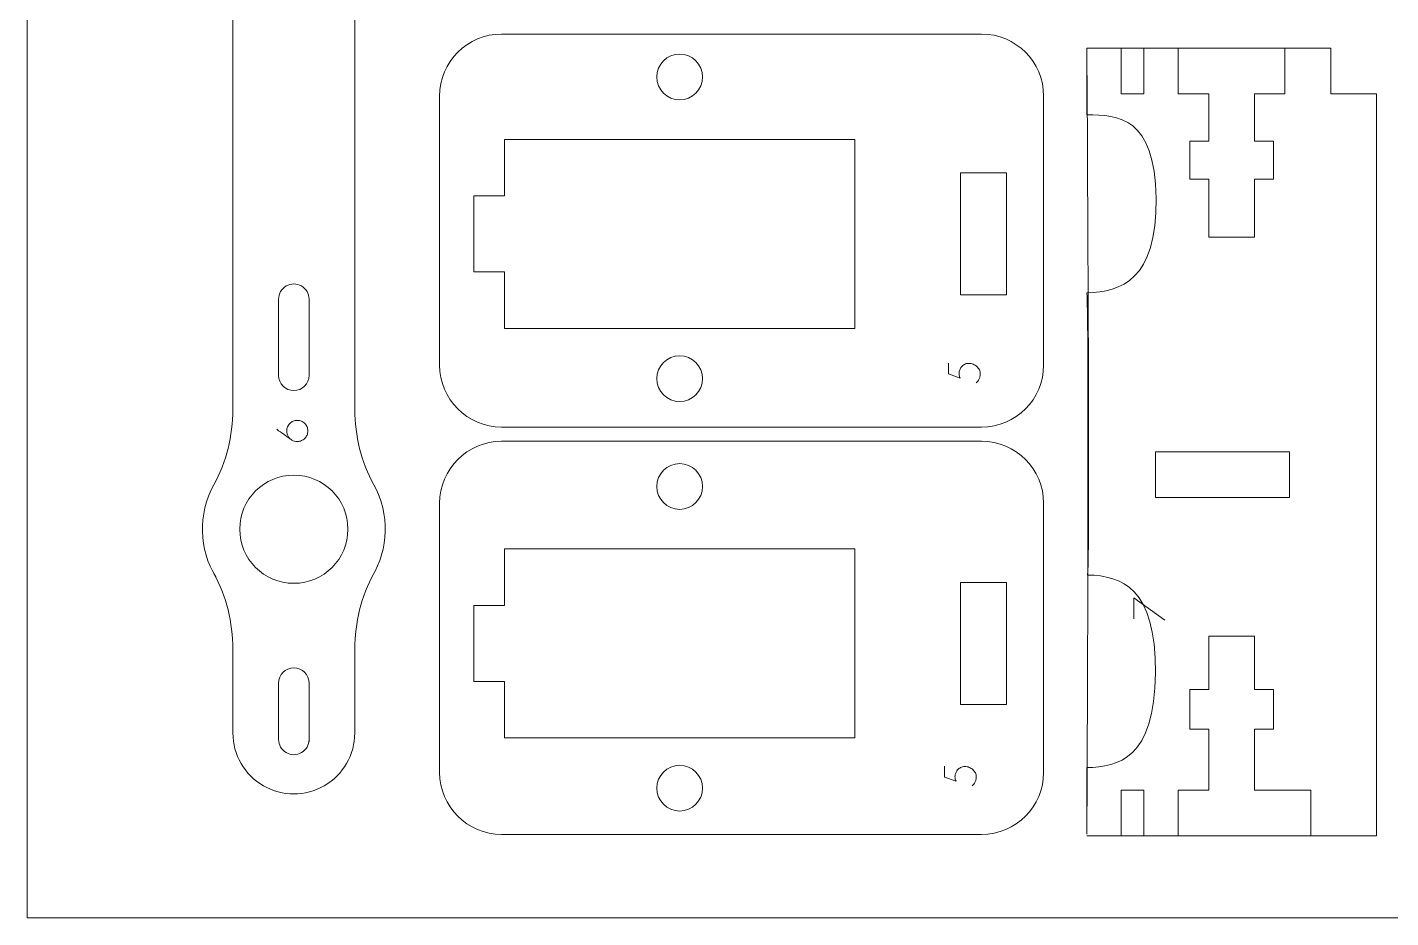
# Model space of a CAD drawing. Header units: centimetres. Extents: x -24 to 24.1, y -20.7 to 0.5.
# Drawn here: x -23.96 to -15.02, y -20.71 to -14.87 of the extents above; entities that cross this region are included whole.
import ezdxf

# ---------------------------------------------------------------- set-up
doc = ezdxf.new("R2010")
doc.units = ezdxf.units.CM
doc.header["$MEASUREMENT"] = 0
doc.layers.add('Layer 1', color=7, linetype='Continuous')

msp = doc.modelspace()

# ---------------------------------------------------------------- linework, layer by layer
at = {"layer": 'Layer 1', "color": 250, "lineweight": 9}
msp.add_lwpolyline([(-23.96322, -20.71493), (6.03678, -20.71493), (6.03678, -0.71493), (-23.96322, -0.71493), (-23.96322, -20.71493)], close=True, dxfattribs=at)
for points, knots in [([(-22.73915, -18.45532), (-22.73915, -18.45532), (-22.72627, -18.47762), (-22.72627, -18.47762), (-22.72627, -18.47762), (-22.83614, -18.29766), (-22.84595, -18.06739), (-22.73915, -17.87437), (-22.73915, -17.87437), (-22.65716, -17.72619), (-22.61415, -17.5496), (-22.61415, -17.38025), (-22.61415, -17.38025), (-22.61415, -17.38025), (-22.61415, -14.64493), (-22.61415, -14.64493), (-22.61415, -14.64493), (-22.61415, -14.50202), (-22.53791, -14.36997), (-22.41415, -14.29851), (-22.41415, -14.29851), (-22.29039, -14.22706), (-22.13791, -14.22706), (-22.01415, -14.29851), (-22.01415, -14.29851), (-21.89039, -14.36997), (-21.81415, -14.50202), (-21.81415, -14.64493), (-21.81415, -14.64493), (-21.81415, -14.64493), (-21.81415, -17.38025), (-21.81415, -17.38025), (-21.81415, -17.38025), (-21.81415, -17.5496), (-21.77114, -17.72619), (-21.68915, -17.87437), (-21.68915, -17.87437), (-21.58285, -18.06651), (-21.59207, -18.29553), (-21.70051, -18.47512), (-21.70051, -18.47512), (-21.70051, -18.47512), (-21.68915, -18.45532), (-21.68915, -18.45532), (-21.68915, -18.45532), (-21.77114, -18.6035), (-21.81415, -18.78009), (-21.81415, -18.94944), (-21.81415, -18.94944), (-21.81415, -18.94944), (-21.81415, -19.50218), (-21.81415, -19.50218), (-21.81415, -19.50218), (-21.81415, -19.64509), (-21.89039, -19.77714), (-22.01415, -19.8486), (-22.01415, -19.8486), (-22.13791, -19.92005), (-22.29039, -19.92005), (-22.41415, -19.8486), (-22.41415, -19.8486), (-22.53791, -19.77714), (-22.61415, -19.64509), (-22.61415, -19.50218), (-22.61415, -19.50218), (-22.61415, -19.50218), (-22.61415, -18.94944), (-22.61415, -18.94944), (-22.61415, -18.94944), (-22.61415, -18.78009), (-22.65716, -18.6035), (-22.73915, -18.45532)], [0, 0, 0, 0, 0.05263158, 0.05263158, 0.05263158, 0.05263158, 0.10526316, 0.10526316, 0.10526316, 0.10526316, 0.15789474, 0.15789474, 0.15789474, 0.15789474, 0.21052632, 0.21052632, 0.21052632, 0.21052632, 0.26315789, 0.26315789, 0.26315789, 0.26315789, 0.31578947, 0.31578947, 0.31578947, 0.31578947, 0.36842105, 0.36842105, 0.36842105, 0.36842105, 0.42105263, 0.42105263, 0.42105263, 0.42105263, 0.47368421, 0.47368421, 0.47368421, 0.47368421, 0.52631579, 0.52631579, 0.52631579, 0.52631579, 0.57894737, 0.57894737, 0.57894737, 0.57894737, 0.63157895, 0.63157895, 0.63157895, 0.63157895, 0.68421053, 0.68421053, 0.68421053, 0.68421053, 0.73684211, 0.73684211, 0.73684211, 0.73684211, 0.78947368, 0.78947368, 0.78947368, 0.78947368, 0.84210526, 0.84210526, 0.84210526, 0.84210526, 0.89473684, 0.89473684, 0.89473684, 0.89473684, 1, 1, 1, 1]), ([(-20.85126, -14.91511), (-20.85126, -14.91511), (-17.70075, -14.91511), (-17.70075, -14.91511), (-17.70075, -14.91511), (-17.47704, -14.91511), (-17.294, -15.09814), (-17.294, -15.32185), (-17.294, -15.32185), (-17.294, -15.32185), (-17.294, -17.0882), (-17.294, -17.0882), (-17.294, -17.0882), (-17.294, -17.31191), (-17.47704, -17.49494), (-17.70075, -17.49494), (-17.70075, -17.49494), (-17.70075, -17.49494), (-20.85126, -17.49494), (-20.85126, -17.49494), (-20.85126, -17.49494), (-21.07497, -17.49494), (-21.258, -17.31191), (-21.258, -17.0882), (-21.258, -17.0882), (-21.258, -17.0882), (-21.258, -15.32185), (-21.258, -15.32185), (-21.258, -15.32185), (-21.258, -15.09814), (-21.07497, -14.91511), (-20.85126, -14.91511)], [0, 0, 0, 0, 0.11111111, 0.11111111, 0.11111111, 0.11111111, 0.22222222, 0.22222222, 0.22222222, 0.22222222, 0.33333333, 0.33333333, 0.33333333, 0.33333333, 0.44444444, 0.44444444, 0.44444444, 0.44444444, 0.55555556, 0.55555556, 0.55555556, 0.55555556, 0.66666667, 0.66666667, 0.66666667, 0.66666667, 0.77777778, 0.77777778, 0.77777778, 0.77777778, 1, 1, 1, 1]), ([(-17.01052, -15.00715), (-17.01052, -15.00715), (-16.98877, -18.2871), (-17.0053, -18.46552), (-17.0053, -18.46552), (-16.78061, -18.47196), (-16.55794, -18.54645), (-16.56091, -19.10838), (-16.56091, -19.10838), (-16.56388, -19.67031), (-16.8045, -19.72646), (-17.01052, -19.72916), (-17.01052, -19.72916), (-17.01052, -19.72916), (-17.01052, -20.16715), (-17.01052, -20.16715), (-17.01052, -20.16715), (-17.01052, -20.16715), (-16.99399, -16.79131), (-17.01052, -16.61289), (-17.01052, -16.61289), (-16.78583, -16.60645), (-16.55037, -16.53237), (-16.55665, -15.99359), (-16.55665, -15.99359), (-16.56293, -15.45481), (-16.8045, -15.44784), (-17.01052, -15.44514), (-17.01052, -15.44514), (-17.01052, -15.44514), (-17.01052, -15.00715), (-17.01052, -15.00715), (-17.01052, -15.00715), (-17.01052, -15.00715), (-15.41053, -15.00715), (-15.41053, -15.00715), (-15.41053, -15.00715), (-15.41053, -15.00715), (-15.41053, -15.30715), (-15.41053, -15.30715), (-15.41053, -15.30715), (-15.41053, -15.30715), (-15.11052, -15.30715), (-15.11052, -15.30715), (-15.11052, -15.30715), (-15.11052, -15.30715), (-15.11052, -20.17715), (-15.11052, -20.17715), (-15.11052, -20.17715), (-15.11052, -20.17715), (-17.01052, -20.17715), (-17.01052, -20.17715)], [0, 0, 0, 0, 0.07142857, 0.07142857, 0.07142857, 0.07142857, 0.14285714, 0.14285714, 0.14285714, 0.14285714, 0.21428571, 0.21428571, 0.21428571, 0.21428571, 0.28571429, 0.28571429, 0.28571429, 0.28571429, 0.35714286, 0.35714286, 0.35714286, 0.35714286, 0.42857143, 0.42857143, 0.42857143, 0.42857143, 0.5, 0.5, 0.5, 0.5, 0.57142857, 0.57142857, 0.57142857, 0.57142857, 0.64285714, 0.64285714, 0.64285714, 0.64285714, 0.71428571, 0.71428571, 0.71428571, 0.71428571, 0.78571429, 0.78571429, 0.78571429, 0.78571429, 0.85714286, 0.85714286, 0.85714286, 0.85714286, 1, 1, 1, 1]), ([(-16.78583, -15.00715), (-16.78583, -15.00715), (-16.63583, -15.00715), (-16.63583, -15.00715), (-16.63583, -15.00715), (-16.63583, -15.00715), (-16.63583, -15.30715), (-16.63583, -15.30715), (-16.63583, -15.30715), (-16.63583, -15.30715), (-16.78583, -15.30715), (-16.78583, -15.30715), (-16.78583, -15.30715), (-16.78583, -15.30715), (-16.78583, -15.00715), (-16.78583, -15.00715)], [0, 0, 0, 0, 0.2, 0.2, 0.2, 0.2, 0.4, 0.4, 0.4, 0.4, 0.6, 0.6, 0.6, 0.6, 1, 1, 1, 1]), ([(-15.71052, -15.00715), (-15.71052, -15.00715), (-15.71052, -15.30715), (-15.71052, -15.30715), (-15.71052, -15.30715), (-15.71052, -15.30715), (-15.91052, -15.30715), (-15.91052, -15.30715), (-15.91052, -15.30715), (-15.91052, -15.30715), (-15.91052, -15.61715), (-15.91052, -15.61715), (-15.91052, -15.61715), (-15.91052, -15.61715), (-15.78552, -15.61715), (-15.78552, -15.61715), (-15.78552, -15.61715), (-15.78552, -15.61715), (-15.78552, -15.86715), (-15.78552, -15.86715), (-15.78552, -15.86715), (-15.78552, -15.86715), (-15.91052, -15.86715), (-15.91052, -15.86715), (-15.91052, -15.86715), (-15.91052, -15.86715), (-15.91052, -16.24715), (-15.91052, -16.24715), (-15.91052, -16.24715), (-15.91052, -16.24715), (-16.21052, -16.24715), (-16.21052, -16.24715), (-16.21052, -16.24715), (-16.21052, -16.24715), (-16.21052, -15.86715), (-16.21052, -15.86715), (-16.21052, -15.86715), (-16.21052, -15.86715), (-16.33552, -15.86715), (-16.33552, -15.86715), (-16.33552, -15.86715), (-16.33552, -15.86715), (-16.33552, -15.61715), (-16.33552, -15.61715), (-16.33552, -15.61715), (-16.33552, -15.61715), (-16.21052, -15.61715), (-16.21052, -15.61715), (-16.21052, -15.61715), (-16.21052, -15.61715), (-16.21052, -15.30715), (-16.21052, -15.30715), (-16.21052, -15.30715), (-16.21052, -15.30715), (-16.41052, -15.30715), (-16.41052, -15.30715), (-16.41052, -15.30715), (-16.41052, -15.30715), (-16.41052, -15.00715), (-16.41052, -15.00715)], [0, 0, 0, 0, 0.0625, 0.0625, 0.0625, 0.0625, 0.125, 0.125, 0.125, 0.125, 0.1875, 0.1875, 0.1875, 0.1875, 0.25, 0.25, 0.25, 0.25, 0.3125, 0.3125, 0.3125, 0.3125, 0.375, 0.375, 0.375, 0.375, 0.4375, 0.4375, 0.4375, 0.4375, 0.5, 0.5, 0.5, 0.5, 0.5625, 0.5625, 0.5625, 0.5625, 0.625, 0.625, 0.625, 0.625, 0.6875, 0.6875, 0.6875, 0.6875, 0.75, 0.75, 0.75, 0.75, 0.8125, 0.8125, 0.8125, 0.8125, 0.875, 0.875, 0.875, 0.875, 1, 1, 1, 1]), ([(-19.83212, -15.19666), (-19.83212, -15.27951), (-19.76497, -15.34666), (-19.68213, -15.34666), (-19.68213, -15.34666), (-19.59928, -15.34667), (-19.53213, -15.27951), (-19.53213, -15.19667), (-19.53213, -15.19667), (-19.53212, -15.11382), (-19.59928, -15.04667), (-19.68212, -15.04666), (-19.68212, -15.04666), (-19.76497, -15.04666), (-19.83212, -15.11382), (-19.83212, -15.19666)], [0, 0, 0, 0, 0.2, 0.2, 0.2, 0.2, 0.4, 0.4, 0.4, 0.4, 0.6, 0.6, 0.6, 0.6, 1, 1, 1, 1]), ([(-20.83212, -15.60665), (-20.83212, -15.60665), (-18.53212, -15.60665), (-18.53212, -15.60665), (-18.53212, -15.60665), (-18.53212, -15.60665), (-18.53212, -16.84665), (-18.53212, -16.84665), (-18.53212, -16.84665), (-18.53212, -16.84665), (-20.83212, -16.84665), (-20.83212, -16.84665), (-20.83212, -16.84665), (-20.83212, -16.84665), (-20.83212, -16.47666), (-20.83212, -16.47666), (-20.83212, -16.47666), (-20.83212, -16.47666), (-21.03213, -16.47666), (-21.03213, -16.47666), (-21.03213, -16.47666), (-21.03213, -16.47666), (-21.03213, -15.97666), (-21.03213, -15.97666), (-21.03213, -15.97666), (-21.03213, -15.97666), (-20.83212, -15.97666), (-20.83212, -15.97666), (-20.83212, -15.97666), (-20.83212, -15.97666), (-20.83212, -15.60665), (-20.83212, -15.60665)], [0, 0, 0, 0, 0.11111111, 0.11111111, 0.11111111, 0.11111111, 0.22222222, 0.22222222, 0.22222222, 0.22222222, 0.33333333, 0.33333333, 0.33333333, 0.33333333, 0.44444444, 0.44444444, 0.44444444, 0.44444444, 0.55555556, 0.55555556, 0.55555556, 0.55555556, 0.66666667, 0.66666667, 0.66666667, 0.66666667, 0.77777778, 0.77777778, 0.77777778, 0.77777778, 1, 1, 1, 1]), ([(-17.83857, -15.82666), (-17.83857, -15.82666), (-17.53856, -15.82666), (-17.53856, -15.82666), (-17.53856, -15.82666), (-17.53856, -15.82666), (-17.53856, -16.62666), (-17.53856, -16.62666), (-17.53856, -16.62666), (-17.53856, -16.62666), (-17.83857, -16.62666), (-17.83857, -16.62666), (-17.83857, -16.62666), (-17.83857, -16.62666), (-17.83857, -15.82666), (-17.83857, -15.82666)], [0, 0, 0, 0, 0.2, 0.2, 0.2, 0.2, 0.4, 0.4, 0.4, 0.4, 0.6, 0.6, 0.6, 0.6, 1, 1, 1, 1]), ([(-22.11415, -17.15485), (-22.11415, -17.15485), (-22.11415, -16.65485), (-22.11415, -16.65485), (-22.11415, -16.65485), (-22.11415, -16.61912), (-22.13321, -16.58611), (-22.16415, -16.56824), (-22.16415, -16.56824), (-22.19509, -16.55038), (-22.23321, -16.55038), (-22.26415, -16.56824), (-22.26415, -16.56824), (-22.29509, -16.58611), (-22.31415, -16.61912), (-22.31415, -16.65485), (-22.31415, -16.65485), (-22.31415, -16.65485), (-22.31415, -17.15485), (-22.31415, -17.15485), (-22.31415, -17.15485), (-22.31415, -17.21007), (-22.26938, -17.25484), (-22.21415, -17.25484), (-22.21415, -17.25484), (-22.15892, -17.25485), (-22.11415, -17.21007), (-22.11415, -17.15485)], [0, 0, 0, 0, 0.125, 0.125, 0.125, 0.125, 0.25, 0.25, 0.25, 0.25, 0.375, 0.375, 0.375, 0.375, 0.5, 0.5, 0.5, 0.5, 0.625, 0.625, 0.625, 0.625, 0.75, 0.75, 0.75, 0.75, 1, 1, 1, 1]), ([(-19.83212, -17.17665), (-19.83212, -17.25951), (-19.76497, -17.32666), (-19.68213, -17.32666), (-19.68213, -17.32666), (-19.59928, -17.32666), (-19.53213, -17.25951), (-19.53213, -17.17667), (-19.53213, -17.17667), (-19.53212, -17.09382), (-19.59928, -17.02667), (-19.68212, -17.02666), (-19.68212, -17.02666), (-19.76497, -17.02666), (-19.83212, -17.09382), (-19.83212, -17.17665)], [0, 0, 0, 0, 0.2, 0.2, 0.2, 0.2, 0.4, 0.4, 0.4, 0.4, 0.6, 0.6, 0.6, 0.6, 1, 1, 1, 1]), ([(-17.7373, -17.20391), (-17.73598, -17.20278), (-17.73387, -17.20071), (-17.73094, -17.1977), (-17.73094, -17.1977), (-17.72803, -17.19469), (-17.72502, -17.19079), (-17.72192, -17.18599), (-17.72192, -17.18599), (-17.71881, -17.18119), (-17.71604, -17.17541), (-17.71358, -17.16863), (-17.71358, -17.16863), (-17.71114, -17.16186), (-17.70983, -17.15396), (-17.70964, -17.14493), (-17.70964, -17.14493), (-17.70964, -17.1359), (-17.71161, -17.12729), (-17.71557, -17.1191), (-17.71557, -17.1191), (-17.71952, -17.11092), (-17.72498, -17.10363), (-17.73193, -17.09723), (-17.73193, -17.09723), (-17.7389, -17.09084), (-17.74699, -17.08576), (-17.75621, -17.08199), (-17.75621, -17.08199), (-17.76543, -17.07823), (-17.77521, -17.07635), (-17.78556, -17.07635), (-17.78556, -17.07635), (-17.79591, -17.07635), (-17.80503, -17.07856), (-17.81293, -17.08298), (-17.81293, -17.08298), (-17.82084, -17.0874), (-17.82746, -17.09281), (-17.83283, -17.09921), (-17.83283, -17.09921), (-17.83819, -17.1056), (-17.84219, -17.11238), (-17.84482, -17.11953), (-17.84482, -17.11953), (-17.84745, -17.12668), (-17.84878, -17.13298), (-17.84878, -17.13844), (-17.84878, -17.13844), (-17.84934, -17.14182), (-17.84944, -17.1454), (-17.84906, -17.14916), (-17.84906, -17.14916), (-17.84867, -17.15236), (-17.84801, -17.15612), (-17.84707, -17.16045), (-17.84707, -17.16045), (-17.84614, -17.16478), (-17.84463, -17.1692), (-17.84257, -17.17371), (-17.84257, -17.17371), (-17.84257, -17.17371), (-17.91764, -17.14549), (-17.91764, -17.14549), (-17.91764, -17.14549), (-17.91764, -17.14549), (-17.91764, -17.07437), (-17.91764, -17.07437), (-17.91764, -17.07437), (-17.91764, -17.07437), (-17.91764, -17.14549), (-17.91764, -17.14549), (-17.91764, -17.14549), (-17.91764, -17.14549), (-17.84257, -17.17371), (-17.84257, -17.17371), (-17.84257, -17.17371), (-17.84463, -17.1692), (-17.84614, -17.16478), (-17.84707, -17.16045), (-17.84707, -17.16045), (-17.84801, -17.15612), (-17.84867, -17.15236), (-17.84906, -17.14916), (-17.84906, -17.14916), (-17.84944, -17.1454), (-17.84934, -17.14182), (-17.84878, -17.13844), (-17.84878, -17.13844), (-17.84878, -17.13298), (-17.84745, -17.12668), (-17.84482, -17.11953), (-17.84482, -17.11953), (-17.84219, -17.11238), (-17.83819, -17.1056), (-17.83283, -17.09921), (-17.83283, -17.09921), (-17.82746, -17.09281), (-17.82084, -17.0874), (-17.81293, -17.08298), (-17.81293, -17.08298), (-17.80503, -17.07856), (-17.79591, -17.07635), (-17.78556, -17.07635), (-17.78556, -17.07635), (-17.77521, -17.07635), (-17.76543, -17.07823), (-17.75621, -17.08199), (-17.75621, -17.08199), (-17.74699, -17.08576), (-17.7389, -17.09084), (-17.73193, -17.09723), (-17.73193, -17.09723), (-17.72498, -17.10363), (-17.71952, -17.11092), (-17.71557, -17.1191), (-17.71557, -17.1191), (-17.71161, -17.12729), (-17.70964, -17.1359), (-17.70964, -17.14493), (-17.70964, -17.14493), (-17.70983, -17.15396), (-17.71114, -17.16186), (-17.71358, -17.16863), (-17.71358, -17.16863), (-17.71604, -17.17541), (-17.71881, -17.18119), (-17.72192, -17.18599), (-17.72192, -17.18599), (-17.72502, -17.19079), (-17.72803, -17.19469), (-17.73094, -17.1977), (-17.73094, -17.1977), (-17.73387, -17.20071), (-17.73598, -17.20278), (-17.7373, -17.20391)], [0, 0, 0, 0, 0.02857143, 0.02857143, 0.02857143, 0.02857143, 0.05714286, 0.05714286, 0.05714286, 0.05714286, 0.08571429, 0.08571429, 0.08571429, 0.08571429, 0.11428571, 0.11428571, 0.11428571, 0.11428571, 0.14285714, 0.14285714, 0.14285714, 0.14285714, 0.17142857, 0.17142857, 0.17142857, 0.17142857, 0.2, 0.2, 0.2, 0.2, 0.22857143, 0.22857143, 0.22857143, 0.22857143, 0.25714286, 0.25714286, 0.25714286, 0.25714286, 0.28571429, 0.28571429, 0.28571429, 0.28571429, 0.31428571, 0.31428571, 0.31428571, 0.31428571, 0.34285714, 0.34285714, 0.34285714, 0.34285714, 0.37142857, 0.37142857, 0.37142857, 0.37142857, 0.4, 0.4, 0.4, 0.4, 0.42857143, 0.42857143, 0.42857143, 0.42857143, 0.45714286, 0.45714286, 0.45714286, 0.45714286, 0.48571429, 0.48571429, 0.48571429, 0.48571429, 0.51428571, 0.51428571, 0.51428571, 0.51428571, 0.54285714, 0.54285714, 0.54285714, 0.54285714, 0.57142857, 0.57142857, 0.57142857, 0.57142857, 0.6, 0.6, 0.6, 0.6, 0.62857143, 0.62857143, 0.62857143, 0.62857143, 0.65714286, 0.65714286, 0.65714286, 0.65714286, 0.68571429, 0.68571429, 0.68571429, 0.68571429, 0.71428571, 0.71428571, 0.71428571, 0.71428571, 0.74285714, 0.74285714, 0.74285714, 0.74285714, 0.77142857, 0.77142857, 0.77142857, 0.77142857, 0.8, 0.8, 0.8, 0.8, 0.82857143, 0.82857143, 0.82857143, 0.82857143, 0.85714286, 0.85714286, 0.85714286, 0.85714286, 0.88571429, 0.88571429, 0.88571429, 0.88571429, 0.91428571, 0.91428571, 0.91428571, 0.91428571, 0.94285714, 0.94285714, 0.94285714, 0.94285714, 1, 1, 1, 1]), ([(-22.32632, -17.50941), (-22.30957, -17.52145), (-22.29433, -17.53237), (-22.2806, -17.54215), (-22.2806, -17.54215), (-22.27477, -17.54629), (-22.26893, -17.55043), (-22.2631, -17.55457), (-22.2631, -17.55457), (-22.25727, -17.55871), (-22.25191, -17.56252), (-22.24701, -17.566), (-22.24701, -17.566), (-22.24212, -17.56948), (-22.23794, -17.57244), (-22.23445, -17.57489), (-22.23445, -17.57489), (-22.23097, -17.57733), (-22.22858, -17.57893), (-22.22726, -17.57969), (-22.22726, -17.57969), (-22.21616, -17.58608), (-22.20421, -17.58928), (-22.19142, -17.58928), (-22.19142, -17.58928), (-22.18182, -17.58928), (-22.17284, -17.58745), (-22.16446, -17.58378), (-22.16446, -17.58378), (-22.15609, -17.58011), (-22.14875, -17.57517), (-22.14245, -17.56896), (-22.14245, -17.56896), (-22.13615, -17.56275), (-22.13116, -17.55546), (-22.12749, -17.54709), (-22.12749, -17.54709), (-22.12382, -17.53872), (-22.12199, -17.52973), (-22.12199, -17.52014), (-22.12199, -17.52014), (-22.12199, -17.51054), (-22.12382, -17.50151), (-22.12749, -17.49304), (-22.12749, -17.49304), (-22.13116, -17.48458), (-22.13615, -17.47719), (-22.14245, -17.47089), (-22.14245, -17.47089), (-22.14875, -17.46459), (-22.15609, -17.4596), (-22.16446, -17.45593), (-22.16446, -17.45593), (-22.17284, -17.45226), (-22.18182, -17.45043), (-22.19142, -17.45043), (-22.19142, -17.45043), (-22.20101, -17.45043), (-22.21, -17.45226), (-22.21837, -17.45593), (-22.21837, -17.45593), (-22.22674, -17.4596), (-22.23408, -17.46459), (-22.24038, -17.47089), (-22.24038, -17.47089), (-22.24668, -17.47719), (-22.25167, -17.48458), (-22.25534, -17.49304), (-22.25534, -17.49304), (-22.25901, -17.50151), (-22.26084, -17.51054), (-22.26084, -17.52014), (-22.26084, -17.52014), (-22.26084, -17.53256), (-22.25774, -17.54408), (-22.25153, -17.55471), (-22.25153, -17.55471), (-22.24532, -17.56534), (-22.23723, -17.57367), (-22.22726, -17.57969), (-22.22726, -17.57969), (-22.23723, -17.57367), (-22.24532, -17.56534), (-22.25153, -17.55471), (-22.25153, -17.55471), (-22.25774, -17.54408), (-22.26084, -17.53256), (-22.26084, -17.52014), (-22.26084, -17.52014), (-22.26084, -17.51054), (-22.25901, -17.50151), (-22.25534, -17.49304), (-22.25534, -17.49304), (-22.25167, -17.48458), (-22.24668, -17.47719), (-22.24038, -17.47089), (-22.24038, -17.47089), (-22.23408, -17.46459), (-22.22674, -17.4596), (-22.21837, -17.45593), (-22.21837, -17.45593), (-22.21, -17.45226), (-22.20101, -17.45043), (-22.19142, -17.45043), (-22.19142, -17.45043), (-22.18182, -17.45043), (-22.17284, -17.45226), (-22.16446, -17.45593), (-22.16446, -17.45593), (-22.15609, -17.4596), (-22.14875, -17.46459), (-22.14245, -17.47089), (-22.14245, -17.47089), (-22.13615, -17.47719), (-22.13116, -17.48458), (-22.12749, -17.49304), (-22.12749, -17.49304), (-22.12382, -17.50151), (-22.12199, -17.51054), (-22.12199, -17.52014), (-22.12199, -17.52014), (-22.12199, -17.52973), (-22.12382, -17.53872), (-22.12749, -17.54709), (-22.12749, -17.54709), (-22.13116, -17.55546), (-22.13615, -17.56275), (-22.14245, -17.56896), (-22.14245, -17.56896), (-22.14875, -17.57517), (-22.15609, -17.58011), (-22.16446, -17.58378), (-22.16446, -17.58378), (-22.17284, -17.58745), (-22.18182, -17.58928), (-22.19142, -17.58928), (-22.19142, -17.58928), (-22.20421, -17.58928), (-22.21616, -17.58608), (-22.22726, -17.57969), (-22.22726, -17.57969), (-22.22858, -17.57893), (-22.23097, -17.57733), (-22.23445, -17.57489), (-22.23445, -17.57489), (-22.23794, -17.57244), (-22.24212, -17.56948), (-22.24701, -17.566), (-22.24701, -17.566), (-22.25191, -17.56252), (-22.25727, -17.55871), (-22.2631, -17.55457), (-22.2631, -17.55457), (-22.26893, -17.55043), (-22.27477, -17.54629), (-22.2806, -17.54215), (-22.2806, -17.54215), (-22.29433, -17.53237), (-22.30957, -17.52145), (-22.32632, -17.50941)], [0, 0, 0, 0, 0.02439024, 0.02439024, 0.02439024, 0.02439024, 0.04878049, 0.04878049, 0.04878049, 0.04878049, 0.07317073, 0.07317073, 0.07317073, 0.07317073, 0.09756098, 0.09756098, 0.09756098, 0.09756098, 0.12195122, 0.12195122, 0.12195122, 0.12195122, 0.14634146, 0.14634146, 0.14634146, 0.14634146, 0.17073171, 0.17073171, 0.17073171, 0.17073171, 0.19512195, 0.19512195, 0.19512195, 0.19512195, 0.2195122, 0.2195122, 0.2195122, 0.2195122, 0.24390244, 0.24390244, 0.24390244, 0.24390244, 0.26829268, 0.26829268, 0.26829268, 0.26829268, 0.29268293, 0.29268293, 0.29268293, 0.29268293, 0.31707317, 0.31707317, 0.31707317, 0.31707317, 0.34146341, 0.34146341, 0.34146341, 0.34146341, 0.36585366, 0.36585366, 0.36585366, 0.36585366, 0.3902439, 0.3902439, 0.3902439, 0.3902439, 0.41463415, 0.41463415, 0.41463415, 0.41463415, 0.43902439, 0.43902439, 0.43902439, 0.43902439, 0.46341463, 0.46341463, 0.46341463, 0.46341463, 0.48780488, 0.48780488, 0.48780488, 0.48780488, 0.51219512, 0.51219512, 0.51219512, 0.51219512, 0.53658537, 0.53658537, 0.53658537, 0.53658537, 0.56097561, 0.56097561, 0.56097561, 0.56097561, 0.58536585, 0.58536585, 0.58536585, 0.58536585, 0.6097561, 0.6097561, 0.6097561, 0.6097561, 0.63414634, 0.63414634, 0.63414634, 0.63414634, 0.65853659, 0.65853659, 0.65853659, 0.65853659, 0.68292683, 0.68292683, 0.68292683, 0.68292683, 0.70731707, 0.70731707, 0.70731707, 0.70731707, 0.73170732, 0.73170732, 0.73170732, 0.73170732, 0.75609756, 0.75609756, 0.75609756, 0.75609756, 0.7804878, 0.7804878, 0.7804878, 0.7804878, 0.80487805, 0.80487805, 0.80487805, 0.80487805, 0.82926829, 0.82926829, 0.82926829, 0.82926829, 0.85365854, 0.85365854, 0.85365854, 0.85365854, 0.87804878, 0.87804878, 0.87804878, 0.87804878, 0.90243902, 0.90243902, 0.90243902, 0.90243902, 0.92682927, 0.92682927, 0.92682927, 0.92682927, 0.95121951, 0.95121951, 0.95121951, 0.95121951, 1, 1, 1, 1]), ([(-20.85126, -17.58794), (-20.85126, -17.58794), (-17.70075, -17.58794), (-17.70075, -17.58794), (-17.70075, -17.58794), (-17.47704, -17.58794), (-17.294, -17.77097), (-17.294, -17.99468), (-17.294, -17.99468), (-17.294, -17.99468), (-17.294, -19.76103), (-17.294, -19.76103), (-17.294, -19.76103), (-17.294, -19.98474), (-17.47704, -20.16777), (-17.70075, -20.16777), (-17.70075, -20.16777), (-17.70075, -20.16777), (-20.85126, -20.16777), (-20.85126, -20.16777), (-20.85126, -20.16777), (-21.07497, -20.16777), (-21.258, -19.98474), (-21.258, -19.76103), (-21.258, -19.76103), (-21.258, -19.76103), (-21.258, -17.99468), (-21.258, -17.99468), (-21.258, -17.99468), (-21.258, -17.77097), (-21.07497, -17.58794), (-20.85126, -17.58794)], [0, 0, 0, 0, 0.11111111, 0.11111111, 0.11111111, 0.11111111, 0.22222222, 0.22222222, 0.22222222, 0.22222222, 0.33333333, 0.33333333, 0.33333333, 0.33333333, 0.44444444, 0.44444444, 0.44444444, 0.44444444, 0.55555556, 0.55555556, 0.55555556, 0.55555556, 0.66666667, 0.66666667, 0.66666667, 0.66666667, 0.77777778, 0.77777778, 0.77777778, 0.77777778, 1, 1, 1, 1]), ([(-16.56051, -17.65715), (-16.56051, -17.65715), (-16.56051, -17.95715), (-16.56051, -17.95715), (-16.56051, -17.95715), (-16.56051, -17.95715), (-15.68052, -17.95715), (-15.68052, -17.95715), (-15.68052, -17.95715), (-15.68052, -17.95715), (-15.68052, -17.65715), (-15.68052, -17.65715), (-15.68052, -17.65715), (-15.68052, -17.65715), (-16.56051, -17.65715), (-16.56051, -17.65715)], [0, 0, 0, 0, 0.2, 0.2, 0.2, 0.2, 0.4, 0.4, 0.4, 0.4, 0.6, 0.6, 0.6, 0.6, 1, 1, 1, 1]), ([(-19.83212, -17.88457), (-19.83212, -17.96742), (-19.76497, -18.03457), (-19.68213, -18.03457), (-19.68213, -18.03457), (-19.59928, -18.03458), (-19.53213, -17.96742), (-19.53213, -17.88458), (-19.53213, -17.88458), (-19.53212, -17.80173), (-19.59928, -17.73458), (-19.68212, -17.73457), (-19.68212, -17.73457), (-19.76497, -17.73457), (-19.83212, -17.80173), (-19.83212, -17.88457)], [0, 0, 0, 0, 0.2, 0.2, 0.2, 0.2, 0.4, 0.4, 0.4, 0.4, 0.6, 0.6, 0.6, 0.6, 1, 1, 1, 1]), ([(-22.21415, -18.51984), (-22.0181, -18.51984), (-21.85915, -18.3609), (-21.85915, -18.16485), (-21.85915, -18.16485), (-21.85915, -17.96879), (-22.01809, -17.80985), (-22.21415, -17.80985), (-22.21415, -17.80985), (-22.41021, -17.80984), (-22.56915, -17.96879), (-22.56915, -18.16484), (-22.56915, -18.16484), (-22.56915, -18.3609), (-22.41021, -18.51984), (-22.21415, -18.51984)], [0, 0, 0, 0, 0.2, 0.2, 0.2, 0.2, 0.4, 0.4, 0.4, 0.4, 0.6, 0.6, 0.6, 0.6, 1, 1, 1, 1]), ([(-20.83212, -18.29456), (-20.83212, -18.29456), (-18.53212, -18.29456), (-18.53212, -18.29456), (-18.53212, -18.29456), (-18.53212, -18.29456), (-18.53212, -19.53456), (-18.53212, -19.53456), (-18.53212, -19.53456), (-18.53212, -19.53456), (-20.83212, -19.53456), (-20.83212, -19.53456), (-20.83212, -19.53456), (-20.83212, -19.53456), (-20.83212, -19.16457), (-20.83212, -19.16457), (-20.83212, -19.16457), (-20.83212, -19.16457), (-21.03213, -19.16457), (-21.03213, -19.16457), (-21.03213, -19.16457), (-21.03213, -19.16457), (-21.03213, -18.66457), (-21.03213, -18.66457), (-21.03213, -18.66457), (-21.03213, -18.66457), (-20.83212, -18.66457), (-20.83212, -18.66457), (-20.83212, -18.66457), (-20.83212, -18.66457), (-20.83212, -18.29456), (-20.83212, -18.29456)], [0, 0, 0, 0, 0.11111111, 0.11111111, 0.11111111, 0.11111111, 0.22222222, 0.22222222, 0.22222222, 0.22222222, 0.33333333, 0.33333333, 0.33333333, 0.33333333, 0.44444444, 0.44444444, 0.44444444, 0.44444444, 0.55555556, 0.55555556, 0.55555556, 0.55555556, 0.66666667, 0.66666667, 0.66666667, 0.66666667, 0.77777778, 0.77777778, 0.77777778, 0.77777778, 1, 1, 1, 1]), ([(-17.83857, -18.51457), (-17.83857, -18.51457), (-17.53856, -18.51457), (-17.53856, -18.51457), (-17.53856, -18.51457), (-17.53856, -18.51457), (-17.53856, -19.31457), (-17.53856, -19.31457), (-17.53856, -19.31457), (-17.53856, -19.31457), (-17.83857, -19.31457), (-17.83857, -19.31457), (-17.83857, -19.31457), (-17.83857, -19.31457), (-17.83857, -18.51457), (-17.83857, -18.51457)], [0, 0, 0, 0, 0.2, 0.2, 0.2, 0.2, 0.4, 0.4, 0.4, 0.4, 0.6, 0.6, 0.6, 0.6, 1, 1, 1, 1]), ([(-16.70223, -18.61635), (-16.70223, -18.61635), (-16.49903, -18.76169), (-16.49903, -18.76169), (-16.49903, -18.76169), (-16.49903, -18.76169), (-16.70223, -18.61635), (-16.70223, -18.61635), (-16.70223, -18.61635), (-16.70223, -18.61635), (-16.70223, -18.75407), (-16.70223, -18.75407), (-16.70223, -18.75407), (-16.70223, -18.75407), (-16.70223, -18.61635), (-16.70223, -18.61635)], [0, 0, 0, 0, 0.2, 0.2, 0.2, 0.2, 0.4, 0.4, 0.4, 0.4, 0.6, 0.6, 0.6, 0.6, 1, 1, 1, 1]), ([(-16.41052, -20.17715), (-16.41052, -20.17715), (-16.41052, -19.87715), (-16.41052, -19.87715), (-16.41052, -19.87715), (-16.41052, -19.87715), (-16.21052, -19.87715), (-16.21052, -19.87715), (-16.21052, -19.87715), (-16.21052, -19.87715), (-16.21052, -19.47715), (-16.21052, -19.47715), (-16.21052, -19.47715), (-16.21052, -19.47715), (-16.33552, -19.47715), (-16.33552, -19.47715), (-16.33552, -19.47715), (-16.33552, -19.47715), (-16.33552, -19.46715), (-16.33552, -19.46715), (-16.33552, -19.46715), (-16.33552, -19.46715), (-16.33552, -19.21715), (-16.33552, -19.21715), (-16.33552, -19.21715), (-16.33552, -19.21715), (-16.21052, -19.21715), (-16.21052, -19.21715), (-16.21052, -19.21715), (-16.21052, -19.21715), (-16.21052, -18.86715), (-16.21052, -18.86715), (-16.21052, -18.86715), (-16.21052, -18.86715), (-15.91052, -18.86715), (-15.91052, -18.86715), (-15.91052, -18.86715), (-15.91052, -18.86715), (-15.91052, -19.21715), (-15.91052, -19.21715), (-15.91052, -19.21715), (-15.91052, -19.21715), (-15.78552, -19.21715), (-15.78552, -19.21715), (-15.78552, -19.21715), (-15.78552, -19.21715), (-15.78552, -19.46715), (-15.78552, -19.46715), (-15.78552, -19.46715), (-15.78552, -19.46715), (-15.78552, -19.47715), (-15.78552, -19.47715), (-15.78552, -19.47715), (-15.78552, -19.47715), (-15.91052, -19.47715), (-15.91052, -19.47715), (-15.91052, -19.47715), (-15.91052, -19.47715), (-15.91052, -19.87715), (-15.91052, -19.87715), (-15.91052, -19.87715), (-15.91052, -19.87715), (-15.54052, -19.87715), (-15.54052, -19.87715), (-15.54052, -19.87715), (-15.54052, -19.87715), (-15.54052, -20.17715), (-15.54052, -20.17715)], [0, 0, 0, 0, 0.05555556, 0.05555556, 0.05555556, 0.05555556, 0.11111111, 0.11111111, 0.11111111, 0.11111111, 0.16666667, 0.16666667, 0.16666667, 0.16666667, 0.22222222, 0.22222222, 0.22222222, 0.22222222, 0.27777778, 0.27777778, 0.27777778, 0.27777778, 0.33333333, 0.33333333, 0.33333333, 0.33333333, 0.38888889, 0.38888889, 0.38888889, 0.38888889, 0.44444444, 0.44444444, 0.44444444, 0.44444444, 0.5, 0.5, 0.5, 0.5, 0.55555556, 0.55555556, 0.55555556, 0.55555556, 0.61111111, 0.61111111, 0.61111111, 0.61111111, 0.66666667, 0.66666667, 0.66666667, 0.66666667, 0.72222222, 0.72222222, 0.72222222, 0.72222222, 0.77777778, 0.77777778, 0.77777778, 0.77777778, 0.83333333, 0.83333333, 0.83333333, 0.83333333, 0.88888889, 0.88888889, 0.88888889, 0.88888889, 1, 1, 1, 1]), ([(-22.11415, -19.56293), (-22.11415, -19.56293), (-22.11415, -19.54484), (-22.11415, -19.54484), (-22.11415, -19.54484), (-22.11415, -19.58057), (-22.13321, -19.61358), (-22.16415, -19.63145), (-22.16415, -19.63145), (-22.19509, -19.64931), (-22.23321, -19.64931), (-22.26415, -19.63145), (-22.26415, -19.63145), (-22.29509, -19.61358), (-22.31415, -19.58057), (-22.31415, -19.54484), (-22.31415, -19.54484), (-22.31415, -19.54484), (-22.31415, -19.17484), (-22.31415, -19.17484), (-22.31415, -19.17484), (-22.31415, -19.11962), (-22.26938, -19.07485), (-22.21415, -19.07485), (-22.21415, -19.07485), (-22.15892, -19.07484), (-22.11415, -19.11962), (-22.11415, -19.17484), (-22.11415, -19.17484), (-22.11415, -19.17484), (-22.11415, -19.56293), (-22.11415, -19.56293)], [0, 0, 0, 0, 0.11111111, 0.11111111, 0.11111111, 0.11111111, 0.22222222, 0.22222222, 0.22222222, 0.22222222, 0.33333333, 0.33333333, 0.33333333, 0.33333333, 0.44444444, 0.44444444, 0.44444444, 0.44444444, 0.55555556, 0.55555556, 0.55555556, 0.55555556, 0.66666667, 0.66666667, 0.66666667, 0.66666667, 0.77777778, 0.77777778, 0.77777778, 0.77777778, 1, 1, 1, 1]), ([(-19.83212, -19.86456), (-19.83212, -19.94742), (-19.76497, -20.01457), (-19.68213, -20.01457), (-19.68213, -20.01457), (-19.59928, -20.01457), (-19.53213, -19.94742), (-19.53213, -19.86458), (-19.53213, -19.86458), (-19.53212, -19.78173), (-19.59928, -19.71458), (-19.68212, -19.71457), (-19.68212, -19.71457), (-19.76497, -19.71457), (-19.83212, -19.78173), (-19.83212, -19.86456)], [0, 0, 0, 0, 0.2, 0.2, 0.2, 0.2, 0.4, 0.4, 0.4, 0.4, 0.6, 0.6, 0.6, 0.6, 1, 1, 1, 1]), ([(-17.76376, -19.84974), (-17.76243, -19.84861), (-17.76033, -19.84654), (-17.75741, -19.84353), (-17.75741, -19.84353), (-17.75449, -19.84052), (-17.75148, -19.83662), (-17.74838, -19.83182), (-17.74838, -19.83182), (-17.74527, -19.82702), (-17.7425, -19.82124), (-17.74005, -19.81446), (-17.74005, -19.81446), (-17.73761, -19.80769), (-17.73629, -19.79979), (-17.7361, -19.79076), (-17.7361, -19.79076), (-17.7361, -19.78173), (-17.73807, -19.77312), (-17.74203, -19.76493), (-17.74203, -19.76493), (-17.74598, -19.75675), (-17.75144, -19.74946), (-17.75839, -19.74306), (-17.75839, -19.74306), (-17.76536, -19.73667), (-17.77345, -19.73159), (-17.78267, -19.72782), (-17.78267, -19.72782), (-17.79189, -19.72406), (-17.80167, -19.72218), (-17.81202, -19.72218), (-17.81202, -19.72218), (-17.82237, -19.72218), (-17.83149, -19.72439), (-17.83938, -19.72881), (-17.83938, -19.72881), (-17.8473, -19.73323), (-17.85393, -19.73864), (-17.85929, -19.74504), (-17.85929, -19.74504), (-17.86465, -19.75143), (-17.86865, -19.75821), (-17.87129, -19.76536), (-17.87129, -19.76536), (-17.87391, -19.77251), (-17.87523, -19.77881), (-17.87523, -19.78427), (-17.87523, -19.78427), (-17.87579, -19.78765), (-17.8759, -19.79123), (-17.87551, -19.79499), (-17.87551, -19.79499), (-17.87513, -19.79819), (-17.87448, -19.80195), (-17.87354, -19.80628), (-17.87354, -19.80628), (-17.8726, -19.81061), (-17.8711, -19.81503), (-17.86903, -19.81954), (-17.86903, -19.81954), (-17.86903, -19.81954), (-17.9441, -19.79132), (-17.9441, -19.79132), (-17.9441, -19.79132), (-17.9441, -19.79132), (-17.9441, -19.7202), (-17.9441, -19.7202), (-17.9441, -19.7202), (-17.9441, -19.7202), (-17.9441, -19.79132), (-17.9441, -19.79132), (-17.9441, -19.79132), (-17.9441, -19.79132), (-17.86903, -19.81954), (-17.86903, -19.81954), (-17.86903, -19.81954), (-17.8711, -19.81503), (-17.8726, -19.81061), (-17.87354, -19.80628), (-17.87354, -19.80628), (-17.87448, -19.80195), (-17.87513, -19.79819), (-17.87551, -19.79499), (-17.87551, -19.79499), (-17.8759, -19.79123), (-17.87579, -19.78765), (-17.87523, -19.78427), (-17.87523, -19.78427), (-17.87523, -19.77881), (-17.87391, -19.77251), (-17.87129, -19.76536), (-17.87129, -19.76536), (-17.86865, -19.75821), (-17.86465, -19.75143), (-17.85929, -19.74504), (-17.85929, -19.74504), (-17.85393, -19.73864), (-17.8473, -19.73323), (-17.83938, -19.72881), (-17.83938, -19.72881), (-17.83149, -19.72439), (-17.82237, -19.72218), (-17.81202, -19.72218), (-17.81202, -19.72218), (-17.80167, -19.72218), (-17.79189, -19.72406), (-17.78267, -19.72782), (-17.78267, -19.72782), (-17.77345, -19.73159), (-17.76536, -19.73667), (-17.75839, -19.74306), (-17.75839, -19.74306), (-17.75144, -19.74946), (-17.74598, -19.75675), (-17.74203, -19.76493), (-17.74203, -19.76493), (-17.73807, -19.77312), (-17.7361, -19.78173), (-17.7361, -19.79076), (-17.7361, -19.79076), (-17.73629, -19.79979), (-17.73761, -19.80769), (-17.74005, -19.81446), (-17.74005, -19.81446), (-17.7425, -19.82124), (-17.74527, -19.82702), (-17.74838, -19.83182), (-17.74838, -19.83182), (-17.75148, -19.83662), (-17.75449, -19.84052), (-17.75741, -19.84353), (-17.75741, -19.84353), (-17.76033, -19.84654), (-17.76243, -19.84861), (-17.76376, -19.84974)], [0, 0, 0, 0, 0.02857143, 0.02857143, 0.02857143, 0.02857143, 0.05714286, 0.05714286, 0.05714286, 0.05714286, 0.08571429, 0.08571429, 0.08571429, 0.08571429, 0.11428571, 0.11428571, 0.11428571, 0.11428571, 0.14285714, 0.14285714, 0.14285714, 0.14285714, 0.17142857, 0.17142857, 0.17142857, 0.17142857, 0.2, 0.2, 0.2, 0.2, 0.22857143, 0.22857143, 0.22857143, 0.22857143, 0.25714286, 0.25714286, 0.25714286, 0.25714286, 0.28571429, 0.28571429, 0.28571429, 0.28571429, 0.31428571, 0.31428571, 0.31428571, 0.31428571, 0.34285714, 0.34285714, 0.34285714, 0.34285714, 0.37142857, 0.37142857, 0.37142857, 0.37142857, 0.4, 0.4, 0.4, 0.4, 0.42857143, 0.42857143, 0.42857143, 0.42857143, 0.45714286, 0.45714286, 0.45714286, 0.45714286, 0.48571429, 0.48571429, 0.48571429, 0.48571429, 0.51428571, 0.51428571, 0.51428571, 0.51428571, 0.54285714, 0.54285714, 0.54285714, 0.54285714, 0.57142857, 0.57142857, 0.57142857, 0.57142857, 0.6, 0.6, 0.6, 0.6, 0.62857143, 0.62857143, 0.62857143, 0.62857143, 0.65714286, 0.65714286, 0.65714286, 0.65714286, 0.68571429, 0.68571429, 0.68571429, 0.68571429, 0.71428571, 0.71428571, 0.71428571, 0.71428571, 0.74285714, 0.74285714, 0.74285714, 0.74285714, 0.77142857, 0.77142857, 0.77142857, 0.77142857, 0.8, 0.8, 0.8, 0.8, 0.82857143, 0.82857143, 0.82857143, 0.82857143, 0.85714286, 0.85714286, 0.85714286, 0.85714286, 0.88571429, 0.88571429, 0.88571429, 0.88571429, 0.91428571, 0.91428571, 0.91428571, 0.91428571, 0.94285714, 0.94285714, 0.94285714, 0.94285714, 1, 1, 1, 1]), ([(-16.78583, -19.87715), (-16.78583, -19.87715), (-16.63583, -19.87715), (-16.63583, -19.87715), (-16.63583, -19.87715), (-16.63583, -19.87715), (-16.63583, -20.17715), (-16.63583, -20.17715), (-16.63583, -20.17715), (-16.63583, -20.17715), (-16.78583, -20.17715), (-16.78583, -20.17715), (-16.78583, -20.17715), (-16.78583, -20.17715), (-16.78583, -19.87715), (-16.78583, -19.87715)], [0, 0, 0, 0, 0.2, 0.2, 0.2, 0.2, 0.4, 0.4, 0.4, 0.4, 0.6, 0.6, 0.6, 0.6, 1, 1, 1, 1])]:
    msp.add_open_spline(points, degree=3, knots=knots, dxfattribs=at)

doc.saveas('drawing.dxf')
